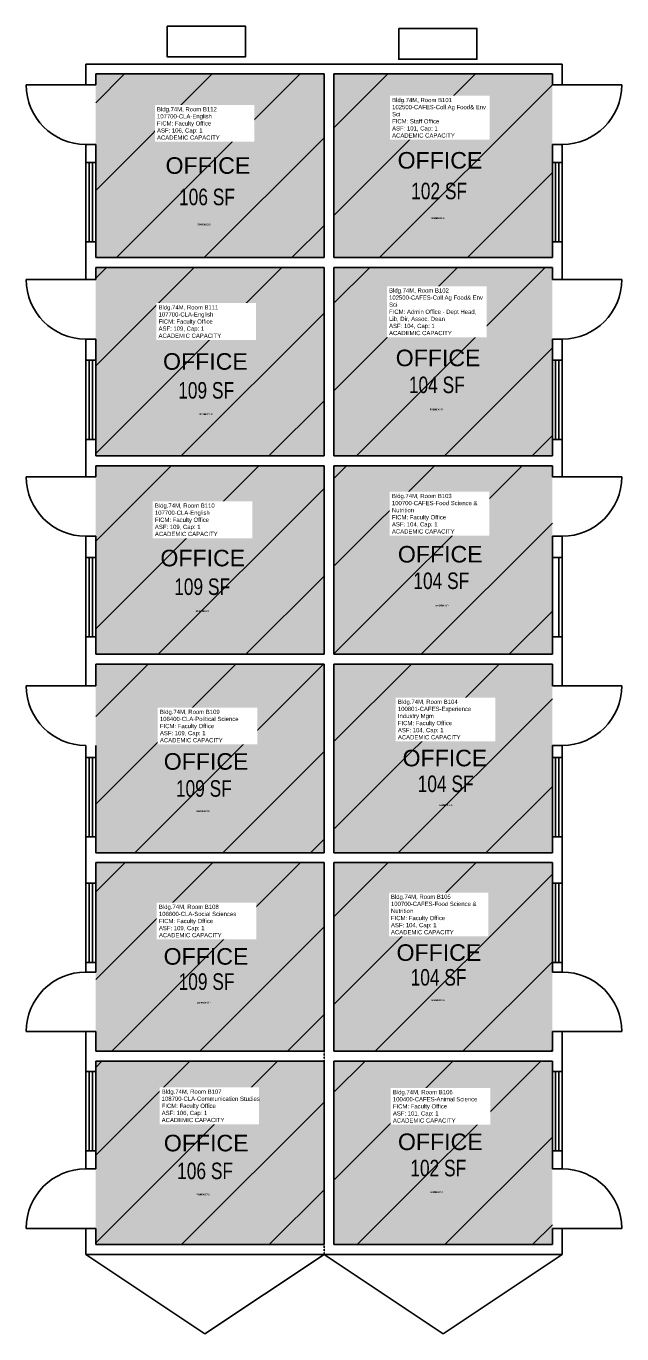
# Model space of a CAD drawing. Header units: inches. Extents: x 21 to 1164, y 3879 to 5666.
# Drawn here: x 21 to 381, y 3879 to 4670 of the extents above; entities that cross this region are included whole.
import ezdxf
from ezdxf.enums import TextEntityAlignment as Align

# ---------------------------------------------------------------- set-up
doc = ezdxf.new("R2010")
doc.units = ezdxf.units.IN
doc.header["$LTSCALE"] = 0.5
doc.header["$MEASUREMENT"] = 0
doc.linetypes.add('DASHED2', pattern=[0.375, 0.25, -0.125])
for name, color, linetype in [('A-DOOR', 2, 'Continuous'), ('A-GLAZ', 1, 'Continuous'), ('A-IDEN-RNUM', 7, 'Continuous'), ('A-IDEN-SNUM', 4, 'Continuous'), ('A-IDEN-TEXT', 4, 'Continuous'), ('A-IDEN-VNUM', 4, 'Continuous'), ('A-WALL', 5, 'Continuous'), ('AREA-TEXT', 3, 'Continuous'), ('Rooms-Capacity', 4, 'Continuous'), ('Rooms-Category-Color', 7, 'Continuous'), ('Rooms-College-Color', 7, 'Continuous'), ('Rooms-Department-Color', 7, 'Continuous'), ('Rooms-Division-Color', 7, 'Continuous'), ('Rooms-Information', 7, 'Continuous')]:
    doc.layers.add(name, color=color, linetype=linetype)
doc.styles.add('Arial', font='arial.ttf')
doc.styles.add('CP_AREA', font='arial.ttf', dxfattribs={"height": 15})
doc.styles.add('CP_ROOMSNUMBER', font='arial.ttf', dxfattribs={"height": 1})

msp = doc.modelspace()

# ---------------------------------------------------------------- hatches: boundary and pattern name
at = {"layer": 'Rooms-Capacity'}
h = msp.add_hatch(dxfattribs=at)
h.set_pattern_fill('ANSI31', color=256, scale=300, style=0)
h.paths.add_polyline_path([(200.67, 4529.97), (62.67, 4529.97), (62.67, 4640.97), (200.67, 4640.97)])
h = msp.add_hatch(dxfattribs=at)
h.set_pattern_fill('ANSI31', color=256, scale=300, style=0)
h.paths.add_polyline_path([(206.67, 4640.97), (206.67, 4529.97), (338.67, 4529.97), (338.67, 4640.97)])
h = msp.add_hatch(dxfattribs=at)
h.set_pattern_fill('ANSI31', color=256, scale=300, style=0)
h.paths.add_polyline_path([(200.67, 4523.97), (200.67, 4409.97), (62.67, 4409.97), (62.67, 4523.97)])
h = msp.add_hatch(dxfattribs=at)
h.set_pattern_fill('ANSI31', color=256, scale=300, style=0)
h.paths.add_polyline_path([(206.67, 4409.97), (338.67, 4409.97), (338.67, 4523.97), (206.67, 4523.97)])
h = msp.add_hatch(dxfattribs=at)
h.set_pattern_fill('ANSI31', color=256, scale=300, style=0)
h.paths.add_polyline_path([(200.67, 4403.97), (200.67, 4289.97), (62.67, 4289.97), (62.67, 4403.97)])
h = msp.add_hatch(dxfattribs=at)
h.set_pattern_fill('ANSI31', color=256, scale=300, style=0)
h.paths.add_polyline_path([(206.67, 4289.97), (338.67, 4289.97), (338.67, 4403.97), (206.67, 4403.97)])
h = msp.add_hatch(dxfattribs=at)
h.set_pattern_fill('ANSI31', color=256, scale=300, style=0)
h.paths.add_polyline_path([(200.67, 4283.97), (200.67, 4169.97), (62.67, 4169.97), (62.67, 4283.97)])
h = msp.add_hatch(dxfattribs=at)
h.set_pattern_fill('ANSI31', color=256, scale=300, style=0)
h.paths.add_polyline_path([(206.67, 4283.97), (206.67, 4169.97), (338.67, 4169.97), (338.67, 4283.97)])
h = msp.add_hatch(dxfattribs=at)
h.set_pattern_fill('ANSI31', color=256, scale=300, style=0)
h.paths.add_polyline_path([(200.67, 4163.97), (200.67, 4049.97), (62.67, 4049.97), (62.67, 4163.97)])
h = msp.add_hatch(dxfattribs=at)
h.set_pattern_fill('ANSI31', color=256, scale=300, style=0)
h.paths.add_polyline_path([(206.67, 4163.97), (206.67, 4049.97), (338.67, 4049.97), (338.67, 4163.97)])
h = msp.add_hatch(dxfattribs=at)
h.set_pattern_fill('ANSI31', color=256, scale=300, style=0)
h.paths.add_polyline_path([(62.67, 3932.97), (200.67, 3932.97), (200.67, 4043.97), (62.67, 4043.97)])
h = msp.add_hatch(dxfattribs=at)
h.set_pattern_fill('ANSI31', color=256, scale=300, style=0)
h.paths.add_polyline_path([(206.67, 3932.97), (338.67, 3932.97), (338.67, 4043.97), (206.67, 4043.97)])
at = {"layer": 'Rooms-Category-Color', "true_color": 0xfa9ba3}
for points in [[(200.67, 4529.97), (62.67, 4529.97), (62.67, 4640.97), (200.67, 4640.97)], [(206.67, 4640.97), (206.67, 4529.97), (338.67, 4529.97), (338.67, 4640.97)], [(200.67, 4523.97), (200.67, 4409.97), (62.67, 4409.97), (62.67, 4523.97)], [(206.67, 4409.97), (338.67, 4409.97), (338.67, 4523.97), (206.67, 4523.97)], [(200.67, 4403.97), (200.67, 4289.97), (62.67, 4289.97), (62.67, 4403.97)], [(206.67, 4289.97), (338.67, 4289.97), (338.67, 4403.97), (206.67, 4403.97)], [(200.67, 4283.97), (200.67, 4169.97), (62.67, 4169.97), (62.67, 4283.97)], [(206.67, 4283.97), (206.67, 4169.97), (338.67, 4169.97), (338.67, 4283.97)], [(200.67, 4163.97), (200.67, 4049.97), (62.67, 4049.97), (62.67, 4163.97)], [(206.67, 4163.97), (206.67, 4049.97), (338.67, 4049.97), (338.67, 4163.97)], [(62.67, 3932.97), (200.67, 3932.97), (200.67, 4043.97), (62.67, 4043.97)], [(206.67, 3932.97), (338.67, 3932.97), (338.67, 4043.97), (206.67, 4043.97)]]:
    msp.add_hatch(color=241, dxfattribs=at).paths.add_polyline_path(points)
at = {"layer": 'Rooms-College-Color', "true_color": 0xb2d6e9}
for points in [[(200.67, 4529.97), (62.67, 4529.97), (62.67, 4640.97), (200.67, 4640.97)], [(200.67, 4523.97), (200.67, 4409.97), (62.67, 4409.97), (62.67, 4523.97)], [(200.67, 4403.97), (200.67, 4289.97), (62.67, 4289.97), (62.67, 4403.97)], [(200.67, 4283.97), (200.67, 4169.97), (62.67, 4169.97), (62.67, 4283.97)], [(200.67, 4163.97), (200.67, 4049.97), (62.67, 4049.97), (62.67, 4163.97)], [(62.67, 3932.97), (200.67, 3932.97), (200.67, 4043.97), (62.67, 4043.97)]]:
    msp.add_hatch(color=254, dxfattribs=at).paths.add_polyline_path(points)
at = {"layer": 'Rooms-College-Color', "true_color": 0xe3c5e1}
for points in [[(206.67, 4640.97), (206.67, 4529.97), (338.67, 4529.97), (338.67, 4640.97)], [(206.67, 4409.97), (338.67, 4409.97), (338.67, 4523.97), (206.67, 4523.97)], [(206.67, 4289.97), (338.67, 4289.97), (338.67, 4403.97), (206.67, 4403.97)], [(206.67, 4283.97), (206.67, 4169.97), (338.67, 4169.97), (338.67, 4283.97)], [(206.67, 4163.97), (206.67, 4049.97), (338.67, 4049.97), (338.67, 4163.97)], [(206.67, 3932.97), (338.67, 3932.97), (338.67, 4043.97), (206.67, 4043.97)]]:
    msp.add_hatch(color=254, dxfattribs=at).paths.add_polyline_path(points)
at = {"layer": 'Rooms-Department-Color', "true_color": 0xb2d6e9}
for points in [[(200.67, 4529.97), (62.67, 4529.97), (62.67, 4640.97), (200.67, 4640.97)], [(200.67, 4523.97), (200.67, 4409.97), (62.67, 4409.97), (62.67, 4523.97)], [(200.67, 4403.97), (200.67, 4289.97), (62.67, 4289.97), (62.67, 4403.97)], [(200.67, 4283.97), (200.67, 4169.97), (62.67, 4169.97), (62.67, 4283.97)], [(200.67, 4163.97), (200.67, 4049.97), (62.67, 4049.97), (62.67, 4163.97)], [(62.67, 3932.97), (200.67, 3932.97), (200.67, 4043.97), (62.67, 4043.97)]]:
    msp.add_hatch(color=254, dxfattribs=at).paths.add_polyline_path(points)
at = {"layer": 'Rooms-Department-Color', "true_color": 0xe3c5e1}
for points in [[(206.67, 4640.97), (206.67, 4529.97), (338.67, 4529.97), (338.67, 4640.97)], [(206.67, 4409.97), (338.67, 4409.97), (338.67, 4523.97), (206.67, 4523.97)], [(206.67, 4289.97), (338.67, 4289.97), (338.67, 4403.97), (206.67, 4403.97)], [(206.67, 4283.97), (206.67, 4169.97), (338.67, 4169.97), (338.67, 4283.97)], [(206.67, 4163.97), (206.67, 4049.97), (338.67, 4049.97), (338.67, 4163.97)], [(206.67, 3932.97), (338.67, 3932.97), (338.67, 4043.97), (206.67, 4043.97)]]:
    msp.add_hatch(color=254, dxfattribs=at).paths.add_polyline_path(points)
at = {"layer": 'Rooms-Division-Color', "true_color": 0xb2d6e9}
for points in [[(200.67, 4529.97), (62.67, 4529.97), (62.67, 4640.97), (200.67, 4640.97)], [(200.67, 4523.97), (200.67, 4409.97), (62.67, 4409.97), (62.67, 4523.97)], [(200.67, 4403.97), (200.67, 4289.97), (62.67, 4289.97), (62.67, 4403.97)], [(200.67, 4283.97), (200.67, 4169.97), (62.67, 4169.97), (62.67, 4283.97)], [(200.67, 4163.97), (200.67, 4049.97), (62.67, 4049.97), (62.67, 4163.97)], [(62.67, 3932.97), (200.67, 3932.97), (200.67, 4043.97), (62.67, 4043.97)]]:
    msp.add_hatch(color=254, dxfattribs=at).paths.add_polyline_path(points)
at = {"layer": 'Rooms-Division-Color', "true_color": 0xe3c5e1}
for points in [[(206.67, 4640.97), (206.67, 4529.97), (338.67, 4529.97), (338.67, 4640.97)], [(206.67, 4409.97), (338.67, 4409.97), (338.67, 4523.97), (206.67, 4523.97)], [(206.67, 4289.97), (338.67, 4289.97), (338.67, 4403.97), (206.67, 4403.97)], [(206.67, 4283.97), (206.67, 4169.97), (338.67, 4169.97), (338.67, 4283.97)], [(206.67, 4163.97), (206.67, 4049.97), (338.67, 4049.97), (338.67, 4163.97)], [(206.67, 3932.97), (338.67, 3932.97), (338.67, 4043.97), (206.67, 4043.97)]]:
    msp.add_hatch(color=254, dxfattribs=at).paths.add_polyline_path(points)

# ---------------------------------------------------------------- linework, layer by layer
for p, q in [((62.67, 4640.97), (200.67, 4640.97)), ((62.67, 4640.97), (200.67, 4640.97)), ((206.67, 4640.97), (338.67, 4640.97)), ((206.67, 4640.97), (338.67, 4640.97)), ((206.67, 4640.97), (338.67, 4640.97)), ((62.67, 4529.97), (200.67, 4529.97)), ((206.67, 4529.97), (338.67, 4529.97)), ((338.67, 4297.82), (338.67, 4289.97))]:
    msp.add_line(p, q)
at = {"layer": 'A-DOOR', "ltscale": 25}
for p, q in [((56.67, 4634.35), (20.67, 4634.35)), ((344.67, 4634.35), (380.67, 4634.35)), ((56.67, 4516.64), (20.67, 4516.64)), ((344.67, 4516.64), (380.67, 4516.64)), ((56.67, 4397.36), (20.67, 4397.36)), ((344.67, 4397.36), (380.67, 4397.36)), ((56.67, 4270.87), (20.67, 4270.87)), ((344.67, 4270.87), (380.67, 4270.87)), ((56.67, 4061.75), (20.67, 4061.75)), ((344.67, 4061.75), (380.67, 4061.75)), ((56.67, 3942.77), (20.67, 3942.77)), ((344.67, 3942.77), (380.67, 3942.77))]:
    msp.add_line(p, q, dxfattribs=at)
for centre, start, end in [((56.67, 4634.35), 180, 270), ((344.67, 4634.35), 270, 0), ((56.67, 4516.64), 180, 270), ((344.67, 4516.64), 270, 0), ((56.67, 4397.36), 180, 270), ((344.67, 4397.36), 270, 0), ((56.67, 4270.87), 180, 270), ((344.67, 4270.87), 270, 0), ((56.67, 4061.75), 90, 180), ((344.67, 4061.75), 0, 90), ((56.67, 3942.77), 90, 180), ((344.67, 3942.77), 0, 90)]:
    msp.add_arc(centre, 36, start, end, dxfattribs=at)
at = {"layer": 'A-GLAZ', "ltscale": 25}
for p, q in [((56.67, 4587.4), (56.67, 4539.4)), ((58.67, 4587.4), (58.67, 4539.4)), ((60.67, 4587.4), (60.67, 4539.4)), ((62.67, 4587.4), (62.67, 4539.4)), ((338.67, 4587.4), (338.67, 4539.4)), ((340.67, 4587.4), (340.67, 4539.4)), ((342.67, 4587.4), (342.67, 4539.4)), ((344.67, 4587.4), (344.67, 4539.4)), ((56.67, 4467.93), (56.67, 4419.93)), ((58.67, 4467.93), (58.67, 4419.93)), ((60.67, 4467.93), (60.67, 4419.93)), ((62.67, 4467.93), (62.67, 4419.93)), ((338.67, 4467.93), (338.67, 4419.93)), ((340.67, 4467.93), (340.67, 4419.93)), ((342.67, 4467.93), (342.67, 4419.93)), ((344.67, 4467.93), (344.67, 4419.93)), ((56.67, 4348.46), (56.67, 4300.46)), ((58.67, 4348.46), (58.67, 4300.46)), ((60.67, 4348.46), (60.67, 4300.46)), ((62.67, 4348.46), (62.67, 4300.46)), ((338.67, 4348.46), (338.67, 4300.46)), ((342.67, 4348.46), (342.67, 4300.46)), ((344.67, 4348.46), (344.67, 4300.46)), ((56.67, 4227.59), (56.67, 4179.59)), ((58.67, 4227.59), (58.67, 4179.59)), ((60.67, 4227.59), (60.67, 4179.59)), ((62.67, 4227.59), (62.67, 4179.59)), ((338.67, 4227.59), (338.67, 4179.59)), ((340.67, 4227.59), (340.67, 4179.59)), ((342.67, 4227.59), (342.67, 4179.59)), ((344.67, 4227.59), (344.67, 4179.59)), ((56.67, 4151.48), (56.67, 4103.48)), ((58.67, 4151.48), (58.67, 4103.48)), ((60.67, 4151.48), (60.67, 4103.48)), ((62.67, 4151.48), (62.67, 4103.48)), ((338.67, 4151.48), (338.67, 4103.48)), ((340.67, 4151.48), (340.67, 4103.48)), ((342.67, 4151.48), (342.67, 4103.48)), ((344.67, 4151.48), (344.67, 4103.48)), ((56.67, 4037.63), (56.67, 3989.63)), ((58.67, 4037.63), (58.67, 3989.63)), ((60.67, 4037.63), (60.67, 3989.63)), ((62.67, 4037.63), (62.67, 3989.63)), ((338.67, 4037.63), (338.67, 3989.63)), ((340.67, 4037.63), (340.67, 3989.63)), ((342.67, 4037.63), (342.67, 3989.63)), ((344.67, 4037.63), (344.67, 3989.63))]:
    msp.add_line(p, q, dxfattribs=at)
at = {"layer": 'A-IDEN-TEXT', "ltscale": 25}
for p, q in [((128.67, 3878.97), (56.67, 3926.97)), ((128.67, 3878.97), (200.67, 3926.97)), ((272.67, 3878.97), (200.67, 3926.97)), ((272.67, 3878.97), (344.67, 3926.97))]:
    msp.add_line(p, q, dxfattribs=at)
at = {"layer": 'A-WALL'}
for p, q in [((56.67, 4646.97), (56.67, 4634.35)), ((56.67, 4646.97), (344.67, 4646.97)), ((344.67, 4646.97), (344.67, 4634.35)), ((62.67, 4640.97), (62.67, 4634.35)), ((62.67, 4640.97), (200.67, 4640.97)), ((206.67, 4640.97), (338.67, 4640.97)), ((338.67, 4640.97), (338.67, 4634.35)), ((56.67, 4598.35), (56.67, 4587.4)), ((62.67, 4598.35), (62.67, 4587.4)), ((338.67, 4598.35), (338.67, 4587.4)), ((344.67, 4598.35), (344.67, 4587.4)), ((56.67, 4539.4), (56.67, 4516.64)), ((62.67, 4539.4), (62.67, 4529.97)), ((338.67, 4539.4), (338.67, 4529.97)), ((344.67, 4539.4), (344.67, 4516.64)), ((62.67, 4529.97), (200.67, 4529.97)), ((62.67, 4523.97), (62.67, 4516.64)), ((62.67, 4523.97), (200.67, 4523.97)), ((206.67, 4529.97), (338.67, 4529.97)), ((206.67, 4523.97), (338.67, 4523.97)), ((338.67, 4523.97), (338.67, 4516.64)), ((56.67, 4480.64), (56.67, 4467.93)), ((62.67, 4480.64), (62.67, 4467.93)), ((338.67, 4480.64), (338.67, 4467.93)), ((344.67, 4480.64), (344.67, 4467.93)), ((56.67, 4419.93), (56.67, 4397.36)), ((62.67, 4419.93), (62.67, 4409.97)), ((338.67, 4419.93), (338.67, 4409.97)), ((344.67, 4419.93), (344.67, 4397.36)), ((62.67, 4409.97), (200.67, 4409.97)), ((206.67, 4409.97), (338.67, 4409.97)), ((62.67, 4403.97), (62.67, 4397.36)), ((62.67, 4403.97), (200.67, 4403.97)), ((206.67, 4403.97), (338.67, 4403.97)), ((338.67, 4403.97), (338.67, 4397.36)), ((56.67, 4361.36), (56.67, 4348.46)), ((62.67, 4361.36), (62.67, 4348.46)), ((338.67, 4361.36), (338.67, 4348.46)), ((344.67, 4361.36), (344.67, 4348.46)), ((56.67, 4300.46), (56.67, 4270.87)), ((62.67, 4300.46), (62.67, 4289.97)), ((338.67, 4300.46), (338.67, 4289.97)), ((344.67, 4300.46), (344.67, 4270.87)), ((62.67, 4289.97), (200.67, 4289.97)), ((206.67, 4289.97), (338.67, 4289.97)), ((62.67, 4283.97), (62.67, 4270.87)), ((62.67, 4283.97), (200.67, 4283.97)), ((206.67, 4283.97), (338.67, 4283.97)), ((338.67, 4283.97), (338.67, 4270.87)), ((338.67, 4283.97), (338.67, 4280.97)), ((56.67, 4234.87), (56.67, 4227.59)), ((62.67, 4234.87), (62.67, 4227.59)), ((338.67, 4234.87), (338.67, 4227.59)), ((344.67, 4234.87), (344.67, 4227.59)), ((56.67, 4179.59), (56.67, 4151.48)), ((62.67, 4179.59), (62.67, 4169.97)), ((338.67, 4179.59), (338.67, 4169.97)), ((344.67, 4179.59), (344.67, 4151.48)), ((62.67, 4169.97), (200.67, 4169.97)), ((206.67, 4169.97), (338.67, 4169.97)), ((62.67, 4163.97), (62.67, 4151.48)), ((62.67, 4163.97), (200.67, 4163.97)), ((206.67, 4163.97), (338.67, 4163.97)), ((338.67, 4163.97), (338.67, 4151.48)), ((56.67, 4103.48), (56.67, 4097.75)), ((62.67, 4103.48), (62.67, 4097.75)), ((338.67, 4103.48), (338.67, 4097.75)), ((344.67, 4103.48), (344.67, 4097.75)), ((56.67, 4061.75), (56.67, 4037.63)), ((62.67, 4061.75), (62.67, 4049.97)), ((338.67, 4061.75), (338.67, 4049.97)), ((344.67, 4061.75), (344.67, 4037.63)), ((62.67, 4049.97), (200.67, 4049.97)), ((206.67, 4049.97), (338.67, 4049.97)), ((62.67, 4043.97), (62.67, 4037.63)), ((62.67, 4043.97), (200.67, 4043.97)), ((206.67, 4043.97), (338.67, 4043.97)), ((338.67, 4043.97), (338.67, 4037.63)), ((56.67, 3989.63), (56.67, 3978.77)), ((62.67, 3989.63), (62.67, 3978.77)), ((338.67, 3989.63), (338.67, 3978.77)), ((344.67, 3989.63), (344.67, 3978.77)), ((56.67, 3942.77), (56.67, 3926.97)), ((62.67, 3942.77), (62.67, 3932.97)), ((338.67, 3942.77), (338.67, 3932.97)), ((344.67, 3942.77), (344.67, 3926.97)), ((62.67, 3932.97), (200.67, 3932.97)), ((206.67, 3932.97), (338.67, 3932.97)), ((56.67, 3926.97), (344.67, 3926.97))]:
    msp.add_line(p, q, dxfattribs=at)
at = {"layer": 'A-WALL', "ltscale": 25}
for p, q in [((200.67, 4640.97), (200.67, 4529.97)), ((206.67, 4640.97), (206.67, 4529.97)), ((56.67, 4634.35), (62.67, 4634.35)), ((338.67, 4634.35), (344.67, 4634.35)), ((56.67, 4598.35), (62.67, 4598.35)), ((338.67, 4598.35), (344.67, 4598.35)), ((56.67, 4587.4), (62.67, 4587.4)), ((338.67, 4587.4), (344.67, 4587.4)), ((56.67, 4539.4), (62.67, 4539.4)), ((338.67, 4539.4), (344.67, 4539.4)), ((200.67, 4523.97), (200.67, 4409.97)), ((206.67, 4523.97), (206.67, 4409.97)), ((56.67, 4516.64), (62.67, 4516.64)), ((338.67, 4516.64), (344.67, 4516.64)), ((56.67, 4480.64), (62.67, 4480.64)), ((338.67, 4480.64), (344.67, 4480.64)), ((56.67, 4467.93), (62.67, 4467.93)), ((338.67, 4467.93), (344.67, 4467.93)), ((56.67, 4419.93), (62.67, 4419.93)), ((338.67, 4419.93), (344.67, 4419.93)), ((200.67, 4403.97), (200.67, 4289.97)), ((206.67, 4403.97), (206.67, 4289.97)), ((56.67, 4397.36), (62.67, 4397.36)), ((338.67, 4397.36), (344.67, 4397.36)), ((56.67, 4361.36), (62.67, 4361.36)), ((338.67, 4361.36), (344.67, 4361.36)), ((56.67, 4348.46), (62.67, 4348.46)), ((338.67, 4348.46), (344.67, 4348.46)), ((56.67, 4300.46), (62.67, 4300.46)), ((338.67, 4300.46), (344.67, 4300.46)), ((200.67, 4283.97), (200.67, 4169.97)), ((206.67, 4283.97), (206.67, 4169.97)), ((56.67, 4270.87), (62.67, 4270.87)), ((338.67, 4270.87), (344.67, 4270.87)), ((338.67, 4234.87), (344.67, 4234.87)), ((56.67, 4227.59), (62.67, 4227.59)), ((338.67, 4227.59), (344.67, 4227.59)), ((56.67, 4179.59), (62.67, 4179.59)), ((338.67, 4179.59), (344.67, 4179.59)), ((200.67, 4163.97), (200.67, 4049.97)), ((206.67, 4163.97), (206.67, 4049.97)), ((56.67, 4151.48), (62.67, 4151.48)), ((338.67, 4151.48), (344.67, 4151.48)), ((56.67, 4103.48), (62.67, 4103.48)), ((56.67, 4097.75), (62.67, 4097.75)), ((338.67, 4103.48), (344.67, 4103.48)), ((338.67, 4097.75), (344.67, 4097.75)), ((56.67, 4061.75), (62.67, 4061.75)), ((338.67, 4061.75), (344.67, 4061.75)), ((200.67, 4043.97), (200.67, 3932.97)), ((206.67, 4043.97), (206.67, 3932.97)), ((56.67, 4037.63), (62.67, 4037.63)), ((338.67, 4037.63), (344.67, 4037.63)), ((56.67, 3989.63), (62.67, 3989.63)), ((338.67, 3989.63), (344.67, 3989.63)), ((56.67, 3978.77), (62.67, 3978.77)), ((338.67, 3978.77), (344.67, 3978.77)), ((56.67, 3942.77), (62.67, 3942.77)), ((338.67, 3942.77), (344.67, 3942.77))]:
    msp.add_line(p, q, dxfattribs=at)
at = {"layer": 'A-WALL', "linetype": 'DASHED2'}
msp.add_line((200.67, 4163.97), (200.67, 3926.97), dxfattribs=at)
at = {"layer": 'A-WALL', "ltscale": 25}
for points in [[(105.97, 4669.86), (153.21, 4669.86), (153.21, 4651.27), (105.97, 4651.27)], [(245.89, 4668.45), (293.13, 4668.45), (293.13, 4649.86), (245.89, 4649.86)]]:
    msp.add_lwpolyline(points, close=True, dxfattribs=at)

# ---------------------------------------------------------------- texts
at = {"layer": 'A-IDEN-RNUM', "style": 'CP_ROOMSNUMBER', "width": 0.85}
for s, p in [('B112-00', (124.17, 4549.38)), ('B101-00', (265.66, 4553.24)), ('B102-00', (264.64, 4437.46)), ('B111-00', (125.46, 4434.63)), ('B103-00', (267.73, 4318.87)), ('B110-00', (123.14, 4315.52)), ('B109-00', (123.67, 4194.62)), ('B104-00', (270.31, 4198.26)), ('B105-00', (265.68, 4080.3)), ('B108-00', (123.88, 4078.75)), ('B107-00', (123.56, 3962.68)), ('B106-00', (265.05, 3964.23))]:
    msp.add_text(s, height=1, rotation=0.19599, dxfattribs=at).set_placement(p)
at = {"layer": 'A-IDEN-SNUM', "style": 'CP_ROOMSNUMBER', "width": 0.85}
for s, p in [('074MB11200', (124.17, 4549.38)), ('074MB10100', (265.66, 4553.24)), ('074MB10200', (264.64, 4437.46)), ('074MB11100', (125.46, 4434.63)), ('074MB10300', (267.73, 4318.87)), ('074MB11000', (123.14, 4315.52)), ('074MB10900', (123.67, 4194.62)), ('074MB10400', (270.31, 4198.26)), ('074MB10500', (265.68, 4080.3)), ('074MB10800', (123.88, 4078.75)), ('074MB10700', (123.56, 3962.68)), ('074MB10600', (265.05, 3964.23))]:
    msp.add_text(s, height=1, rotation=0.19599, dxfattribs=at).set_placement(p)
at = {"layer": 'A-IDEN-TEXT', "ltscale": 25, "style": 'Arial'}
for p in [(104.91, 4580.56), (245.15, 4583.73), (103.38, 4462.07), (244.01, 4464.22), (101.8, 4343.17), (245.32, 4345.48), (248.14, 4222.21), (103.81, 4220.15), (244.5, 4104.56), (103.74, 4102.24), (103.87, 3989.35), (245.36, 3990.12)]:
    msp.add_text('OFFICE', height=10, dxfattribs=at).set_placement(p)
at = {"layer": 'A-IDEN-VNUM', "ltscale": 25, "style": 'Arial'}
for s, p in [('B112', (99.74, 4601.16)), ('B101', (241.84, 4602.43)), ('B102', (240, 4482.95)), ('B111', (100.67, 4481.32)), ('B110', (98.46, 4361.42)), ('B103', (241.72, 4362.96)), ('B104', (245.32, 4238.48)), ('B109', (101.5, 4236.68)), ('B108', (100.9, 4118.76)), ('B105', (241.14, 4120.56)), ('B107', (102.58, 4006.97)), ('B106', (242.3, 4006.69))]:
    msp.add_text(s, height=18, dxfattribs=at).set_placement(p)
at = {"layer": 'AREA-TEXT', "style": 'CP_AREA', "width": 0.75}
for s, p in [('106 SF', (129.94, 4566.57)), ('102 SF', (270.23, 4570.17)), ('109 SF', (129.43, 4449.6)), ('104 SF', (268.84, 4452.93)), ('109 SF', (127.01, 4330.83)), ('104 SF', (271.56, 4334.43)), ('104 SF', (274.18, 4211.65)), ('109 SF', (128.04, 4208.82)), ('109 SF', (129.67, 4092.01)), ('104 SF', (269.91, 4094.59)), ('106 SF', (128.79, 3977.52)), ('102 SF', (269.72, 3979.24))]:
    msp.add_text(s, height=10, dxfattribs=at).set_placement(p, align=Align.MIDDLE_CENTER)

# ---------------------------------------------------------------- next in the draw order: texts
at = {"layer": 'Rooms-Information', "char_height": 2.57143, "width": 57.6, "attachment_point": 7, "style": 'Arial', "bg_fill": 3, "box_fill_scale": 1.5, "bg_fill_color": 256, "bg_fill_true_color": 13158600, "bg_fill_transparency": 0}
for s, insert in [('Bldg.74M, Room B101^M^J102500-CAFES-Coll Ag Food& Env Sci^M^JFICM: Staff Office^M^JASF: 101, Cap: 1^M^JACADEMIC CAPACITY', (241.84, 4602.43)), ('Bldg.74M, Room B112^M^J107700-CLA-English^M^JFICM: Faculty Office^M^JASF: 106, Cap: 1^M^JACADEMIC CAPACITY', (99.74, 4601.16)), ('Bldg.74M, Room B102^M^J102500-CAFES-Coll Ag Food& Env Sci^M^JFICM: Admin Office - Dept Head, Lib, Dir, Assoc. Dean^M^JASF: 104, Cap: 1^M^JACADEMIC CAPACITY', (240, 4482.95)), ('Bldg.74M, Room B111^M^J107700-CLA-English^M^JFICM: Faculty Office^M^JASF: 109, Cap: 1^M^JACADEMIC CAPACITY', (100.67, 4481.32)), ('Bldg.74M, Room B110^M^J107700-CLA-English^M^JFICM: Faculty Office^M^JASF: 109, Cap: 1^M^JACADEMIC CAPACITY', (98.46, 4361.42)), ('Bldg.74M, Room B103^M^J100700-CAFES-Food Science & Nutrition^M^JFICM: Faculty Office^M^JASF: 104, Cap: 1^M^JACADEMIC CAPACITY', (241.72, 4362.96)), ('Bldg.74M, Room B104^M^J100801-CAFES-Experience Industry Mgm^M^JFICM: Faculty Office^M^JASF: 104, Cap: 1^M^JACADEMIC CAPACITY', (245.32, 4238.48)), ('Bldg.74M, Room B109^M^J108400-CLA-Political Science^M^JFICM: Faculty Office^M^JASF: 109, Cap: 1^M^JACADEMIC CAPACITY', (101.5, 4236.68)), ('Bldg.74M, Room B105^M^J100700-CAFES-Food Science & Nutrition^M^JFICM: Faculty Office^M^JASF: 104, Cap: 1^M^JACADEMIC CAPACITY', (241.14, 4120.56)), ('Bldg.74M, Room B108^M^J108600-CLA-Social Sciences^M^JFICM: Faculty Office^M^JASF: 109, Cap: 1^M^JACADEMIC CAPACITY', (100.9, 4118.76)), ('Bldg.74M, Room B107^M^J108700-CLA-Communication Studies^M^JFICM: Faculty Office^M^JASF: 106, Cap: 1^M^JACADEMIC CAPACITY', (102.58, 4006.97)), ('Bldg.74M, Room B106^M^J100400-CAFES-Animal Science^M^JFICM: Faculty Office^M^JASF: 101, Cap: 1^M^JACADEMIC CAPACITY', (242.3, 4006.69))]:
    msp.add_mtext(s, dxfattribs=dict(at, insert=insert))

doc.saveas('drawing.dxf')
